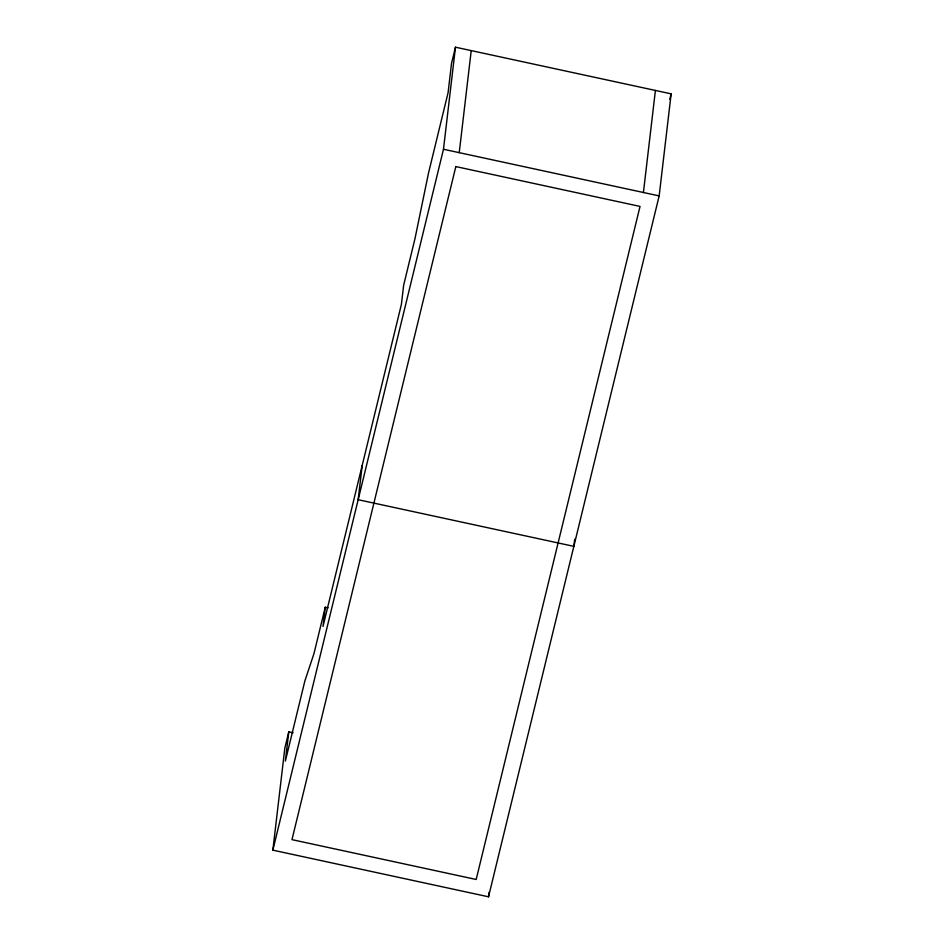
<?xml version="1.0" encoding="UTF-8"?>
<svg xmlns="http://www.w3.org/2000/svg" width="944" height="944" viewBox="0 0 944 944"><rect width="100%" height="100%" fill="white"/><g stroke="black" fill="none" stroke-linecap="round" stroke-linejoin="round"><path stroke-width="1.42" d="M328.123 607.842L325.255 607.228L323.001 626.45L401.389 304.428L403.654 285.194L414.947 238.797L428.505 173.106L448.081 92.713L451.515 63.437L455.48 47.2L671.149 93.845L659.16 195.904L488.52 896.8L272.851 850.155L284.84 748.096L288.793 731.86L293.088 732.78M288.793 731.86L285.359 761.124L304.924 680.742L313.963 653.626L325.255 607.228M362.189 465.439L358.165 499.706L573.846 546.352L574.684 539.213M272.851 850.155L443.479 149.258L455.48 47.2M459.232 152.668L471.221 50.61M488.52 896.8L489.039 892.422M643.419 192.505L655.407 90.447M669.827 99.262L671.149 93.845M443.479 149.258L659.16 195.904M455.834 166.581L291.979 839.641L476.177 879.478L640.032 206.417L455.834 166.581"/></g></svg>
